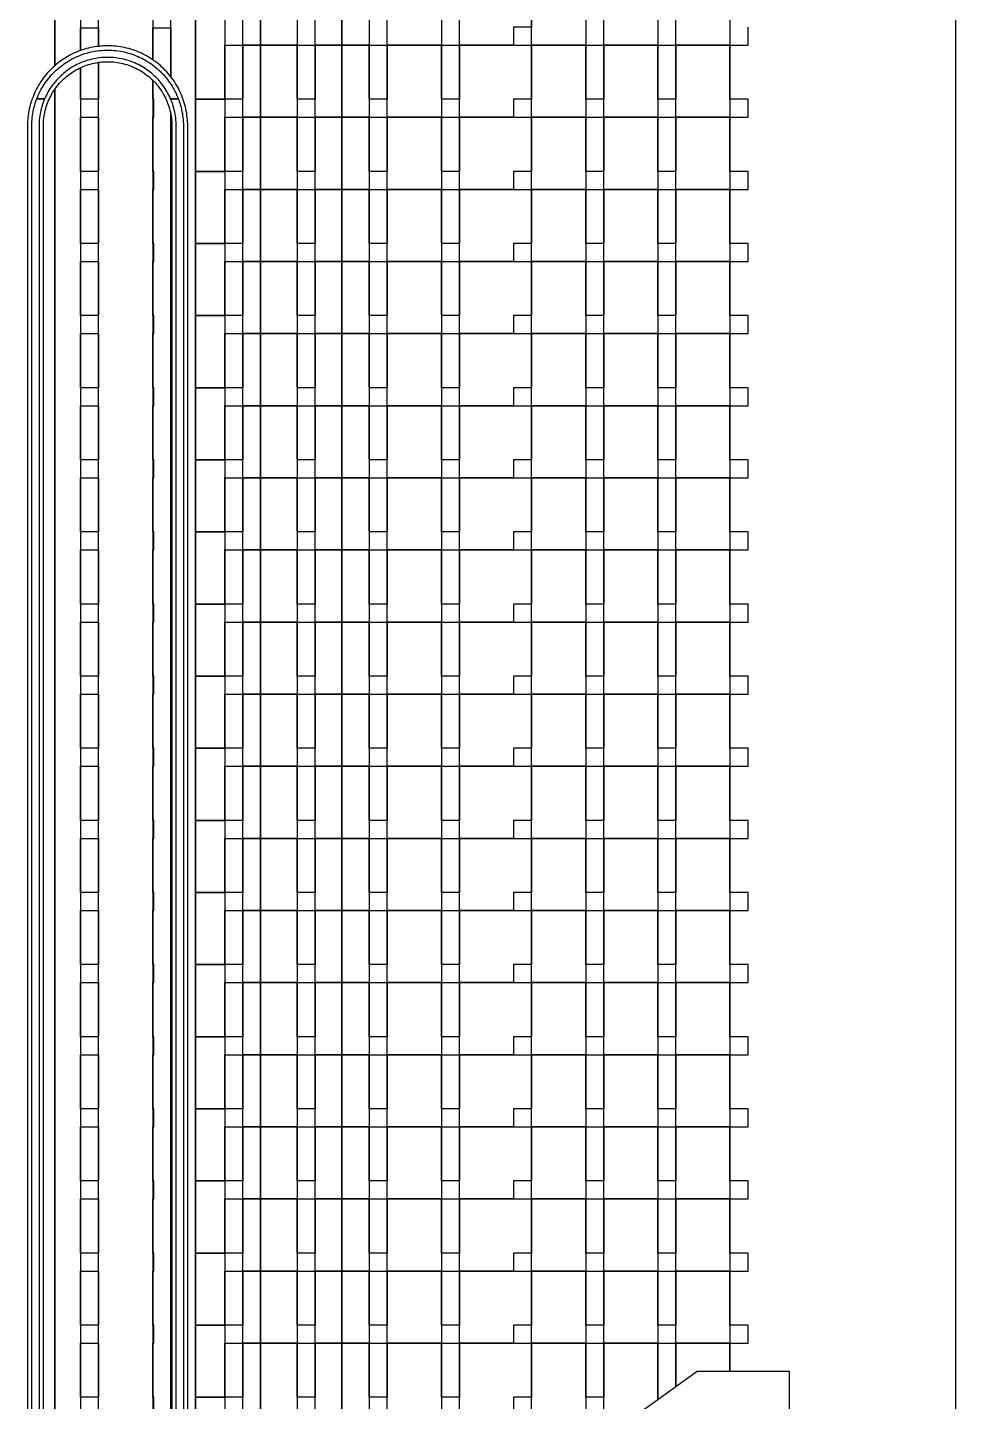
# Model space of a CAD drawing. Extents: x -4500 to 4500, y -3250 to 3250.
# Drawn here: x 3214 to 4500, y 57 to 1962 of the extents above; entities that cross this region are included whole.
import ezdxf

# ---------------------------------------------------------------- set-up
doc = ezdxf.new("R2010")
doc.units = 0
doc.layers.add('L1D100', color=4, linetype='CONTINUOUS')
doc.layers.add('L1D11', color=2, linetype='CONTINUOUS')

# ---------------------------------------------------------------- blocks, each defined once
blk = doc.blocks.new('TOP_main_1_Cheese_100')
at = {"layer": 'L1D100'}
for points in [[(4270, -98), (4270, 98), (4187.5, 98), (4187.5, 137.5), (4212.5, 137.5), (4212.5, 162.5), (4187.5, 162.5), (4187.5, 237.5), (4212.5, 237.5), (4212.5, 262.5), (4187.5, 262.5), (4187.5, 337.5), (4212.5, 337.5), (4212.5, 362.5), (4187.5, 362.5), (4187.5, 437.5), (4212.5, 437.5), (4212.5, 462.5), (4187.5, 462.5), (4187.5, 537.5), (4212.5, 537.5), (4212.5, 562.5), (4187.5, 562.5), (4187.5, 637.5), (4212.5, 637.5), (4212.5, 662.5), (4187.5, 662.5), (4187.5, 737.5), (4212.5, 737.5), (4212.5, 762.5), (4187.5, 762.5), (4187.5, 837.5), (4212.5, 837.5), (4212.5, 862.5), (4187.5, 862.5), (4187.5, 937.5), (4212.5, 937.5), (4212.5, 962.5), (4187.5, 962.5), (4187.5, 1037.5), (4212.5, 1037.5), (4212.5, 1062.5), (4187.5, 1062.5), (4187.5, 1137.5), (4212.5, 1137.5), (4212.5, 1162.5), (4187.5, 1162.5), (4187.5, 1237.5), (4212.5, 1237.5), (4212.5, 1262.5), (4187.5, 1262.5), (4187.5, 1337.5), (4212.5, 1337.5), (4212.5, 1362.5), (4187.5, 1362.5), (4187.5, 1437.5), (4212.5, 1437.5), (4212.5, 1462.5), (4187.5, 1462.5), (4187.5, 1537.5), (4212.5, 1537.5), (4212.5, 1562.5), (4187.5, 1562.5), (4187.5, 1637.5), (4212.5, 1637.5), (4212.5, 1662.5), (4187.5, 1662.5), (4187.5, 1737.5), (4212.5, 1737.5), (4212.5, 1762.5), (4187.5, 1762.5), (4187.5, 1837.5), (4212.5, 1837.5), (4212.5, 1862.5), (4187.5, 1862.5), (4187.5, 1937.5), (4212.5, 1937.5), (4212.5, 1962.5)], [(4500, 3250), (4500, -98)], [(3436, -1777.634), (3436, 1825.634), (3435.961, 1828.589), (3435.843, 1831.541), (3435.646, 1834.49), (3435.371, 1837.432), (3435.018, 1840.365), (3434.587, 1843.289), (3434.078, 1846.199), (3433.492, 1849.095), (3432.829, 1851.975), (3432.09, 1854.836), (3431.274, 1857.676), (3430.384, 1860.493), (3429.69, 1862.5), (3429.418, 1863.286), (3428.379, 1866.052), (3427.266, 1868.79), (3426.081, 1871.497), (3424.825, 1874.171), (3423.497, 1876.811), (3422.1, 1879.414), (3420.634, 1881.98), (3420.582, 1882.066), (3419.1, 1884.506), (3417.5, 1886.989), (3415.833, 1889.43), (3414.103, 1891.825), (3412.5, 1893.924), (3412.5, 2576)], [(3447, 2576.026), (3447, -1820.472)], [(3251.753, 2537.5), (3251.753, 1909.028), (3249.704, 1907.187), (3247.56, 1905.154), (3245.47, 1903.064), (3243.437, 1900.92), (3241.462, 1898.722), (3239.546, 1896.473), (3237.691, 1894.173), (3235.897, 1891.825), (3234.167, 1889.43), (3232.5, 1886.989), (3230.9, 1884.506), (3229.366, 1881.98), (3227.9, 1879.414), (3226.503, 1876.811), (3225.175, 1874.171), (3223.919, 1871.497), (3222.734, 1868.79), (3221.621, 1866.052), (3220.582, 1863.286), (3219.616, 1860.493), (3218.726, 1857.676), (3217.91, 1854.836), (3217.171, 1851.975), (3216.508, 1849.095), (3215.922, 1846.199), (3215.413, 1843.289), (3214.982, 1840.365), (3214.629, 1837.432), (3214.354, 1834.49), (3214.157, 1831.541), (3214.039, 1828.589), (3214, 1825.634), (3214, -26.01)], [(3387.5, 2537.5), (3387.5, 1917.349), (3386.365, 1918.124), (3383.881, 1919.724), (3381.356, 1921.258), (3378.79, 1922.724), (3376.187, 1924.121), (3373.547, 1925.449), (3370.872, 1926.705), (3368.166, 1927.891), (3365.428, 1929.003), (3362.662, 1930.042), (3359.869, 1931.008), (3357.052, 1931.898), (3354.212, 1932.714), (3351.351, 1933.453), (3348.471, 1934.116), (3345.575, 1934.702), (3342.664, 1935.211), (3339.741, 1935.642), (3336.808, 1935.995), (3333.865, 1936.27), (3330.917, 1936.467), (3327.965, 1936.585), (3325.01, 1936.624), (3324.99, 1936.624), (3322.035, 1936.585), (3319.083, 1936.467), (3316.135, 1936.27), (3313.192, 1935.995), (3312.5, 1935.912), (3312.5, 2537.5)], [(3312.5, -1262.5), (3312.5, 1913.734), (3314.263, 1913.975), (3316.937, 1914.259), (3319.617, 1914.462), (3322.302, 1914.584), (3324.99, 1914.624), (3325.01, 1914.624), (3327.698, 1914.584), (3330.383, 1914.462), (3333.063, 1914.259), (3335.737, 1913.975), (3338.4, 1913.611), (3341.051, 1913.166), (3343.687, 1912.642), (3346.307, 1912.038), (3348.907, 1911.356), (3351.485, 1910.595), (3354.039, 1909.756), (3356.566, 1908.841), (3359.065, 1907.85), (3361.533, 1906.784), (3363.967, 1905.644), (3366.366, 1904.431), (3368.727, 1903.146), (3371.048, 1901.79), (3373.327, 1900.365), (3375.562, 1898.871), (3377.751, 1897.311), (3379.892, 1895.686), (3381.983, 1893.996), (3384.021, 1892.244), (3386.006, 1890.431), (3387.5, 1888.982), (3387.5, -1262.5)], [(3389, 37.5), (3389, 62.5), (3387.5, 62.5), (3387.5, 137.5), (3389, 137.5), (3389, 162.5), (3387.5, 162.5), (3387.5, 237.5), (3389, 237.5), (3389, 262.5), (3387.5, 262.5), (3387.5, 337.5), (3389, 337.5), (3389, 362.5), (3387.5, 362.5), (3387.5, 437.5), (3389, 437.5), (3389, 462.5), (3387.5, 462.5), (3387.5, 537.5), (3389, 537.5), (3389, 562.5), (3387.5, 562.5), (3387.5, 637.5), (3389, 637.5), (3389, 662.5), (3387.5, 662.5), (3387.5, 737.5), (3389, 737.5), (3389, 762.5), (3387.5, 762.5), (3387.5, 837.5), (3389, 837.5), (3389, 862.5), (3387.5, 862.5), (3387.5, 937.5), (3389, 937.5), (3389, 962.5), (3387.5, 962.5), (3387.5, 1037.5), (3389, 1037.5), (3389, 1062.5), (3387.5, 1062.5), (3387.5, 1137.5), (3389, 1137.5), (3389, 1162.5), (3387.5, 1162.5), (3387.5, 1237.5), (3389, 1237.5), (3389, 1262.5), (3387.5, 1262.5), (3387.5, 1337.5), (3389, 1337.5), (3389, 1362.5), (3387.5, 1362.5), (3387.5, 1437.5), (3389, 1437.5), (3389, 1462.5), (3387.5, 1462.5), (3387.5, 1537.5), (3389, 1537.5), (3389, 1562.5), (3387.5, 1562.5), (3387.5, 1637.5), (3389, 1637.5), (3389, 1662.5), (3387.5, 1662.5), (3387.5, 1737.5), (3389, 1737.5), (3389, 1762.5), (3387.5, 1762.5), (3387.5, 1837.5), (3389, 1837.5), (3389, 1862.5), (3387.5, 1862.5), (3387.5, 1888.982), (3387.935, 1888.56), (3389.807, 1886.63), (3391.62, 1884.645), (3393.372, 1882.607), (3395.061, 1880.516), (3396.687, 1878.375), (3398.247, 1876.186), (3399.741, 1873.951), (3401.166, 1871.672), (3402.522, 1869.351), (3403.807, 1866.99), (3405.02, 1864.591), (3405.631, 1863.286), (3406.16, 1862.157), (3407.226, 1859.689), (3408.217, 1857.19), (3409.132, 1854.663), (3409.971, 1852.109), (3410.731, 1849.531), (3411.414, 1846.931), (3412.018, 1844.311), (3412.5, 1841.888), (3412.5, -1937.5)], [(3236, -26.01), (3236, 1825.634), (3236.041, 1828.322), (3236.162, 1831.007), (3236.365, 1833.688), (3236.649, 1836.361), (3236.805, 1837.5), (3237.013, 1839.024), (3237.458, 1841.675), (3237.982, 1844.311), (3238.586, 1846.931), (3239.269, 1849.531), (3240.029, 1852.109), (3240.868, 1854.663), (3241.783, 1857.19), (3242.774, 1859.689), (3243.84, 1862.157), (3244.369, 1863.286), (3244.98, 1864.591), (3246.193, 1866.99), (3247.478, 1869.351), (3248.834, 1871.672), (3250.259, 1873.951), (3251.753, 1876.186), (3251.753, -1262.5)], [(3412.5, -2576), (3412.5, 1841.888), (3412.542, 1841.675), (3412.987, 1839.024), (3413.351, 1836.361), (3413.635, 1833.688), (3413.838, 1831.007), (3413.959, 1828.322), (3414, 1825.634), (3414, -1777.634)]]:
    blk.add_lwpolyline(points, dxfattribs=at)
for points in [[(3251.753, 1909.028), (3251.753, 2537.5), (3287.5, 2537.5), (3287.5, 1930.098), (3287.338, 1930.042), (3284.572, 1929.003), (3281.834, 1927.891), (3279.128, 1926.705), (3276.453, 1925.449), (3273.813, 1924.121), (3271.21, 1922.724), (3268.644, 1921.258), (3266.119, 1919.724), (3263.635, 1918.124), (3261.194, 1916.458), (3258.799, 1914.727), (3256.451, 1912.933), (3254.151, 1911.078), (3251.902, 1909.162)], [(3447, 1862.5), (3447, 2062.5), (3487.5, 2062.5), (3487.5, 1862.5)], [(3512.5, 1937.5), (3512.5, 2037.5), (3536.808, 2037.5), (3536.808, 1937.5)], [(3536.808, 1937.5), (3536.808, 2037.5), (3587.5, 2037.5), (3587.5, 1937.5)], [(3612.5, 1937.5), (3612.5, 2037.5), (3649.704, 2037.5), (3649.704, 1937.5)], [(3649.704, 1937.5), (3649.704, 2037.5), (3687.5, 2037.5), (3687.5, 1937.5)], [(3712.5, 1937.5), (3712.5, 2037.5), (3787.5, 2037.5), (3787.5, 1937.5)], [(3812.5, 1937.5), (3812.5, 2037.5), (3912.5, 2037.5), (3912.5, 1962.5), (3887.5, 1962.5), (3887.5, 1937.5)], [(3912.5, 1937.5), (3912.5, 2037.5), (3987.5, 2037.5), (3987.5, 1937.5)], [(4012.5, 1937.5), (4012.5, 2037.5), (4087.5, 2037.5), (4087.5, 1937.5)], [(4112.5, 1937.5), (4112.5, 2037.5), (4187.5, 2037.5), (4187.5, 1937.5)], [(3287.5, 1930.098), (3287.5, 1961.624), (3312.5, 1961.624), (3312.5, 1935.912), (3310.259, 1935.642), (3307.336, 1935.211), (3304.425, 1934.702), (3301.529, 1934.116), (3298.649, 1933.453), (3295.788, 1932.714), (3292.948, 1931.898), (3290.131, 1931.008)], [(3412.5, 1893.924), (3412.309, 1894.173), (3410.454, 1896.473), (3408.538, 1898.722), (3406.563, 1900.92), (3404.53, 1903.064), (3402.44, 1905.154), (3400.296, 1907.187), (3398.098, 1909.162), (3395.849, 1911.078), (3393.549, 1912.933), (3391.201, 1914.727), (3388.806, 1916.458), (3387.5, 1917.349), (3387.5, 1961.624), (3412.5, 1961.624)], [(3487.5, 1862.5), (3487.5, 1937.5), (3512.5, 1937.5), (3512.5, 1862.5)], [(3512.5, 1837.5), (3512.5, 1937.5), (3536.808, 1937.5), (3536.808, 1837.5)], [(3536.808, 1837.5), (3536.808, 1937.5), (3587.5, 1937.5), (3587.5, 1837.5)], [(3587.5, 1862.5), (3587.5, 1937.5), (3612.5, 1937.5), (3612.5, 1862.5)], [(3612.5, 1837.5), (3612.5, 1937.5), (3649.704, 1937.5), (3649.704, 1837.5)], [(3649.704, 1837.5), (3649.704, 1937.5), (3687.5, 1937.5), (3687.5, 1837.5)], [(3687.5, 1862.5), (3687.5, 1937.5), (3712.5, 1937.5), (3712.5, 1862.5)], [(3712.5, 1837.5), (3712.5, 1937.5), (3787.5, 1937.5), (3787.5, 1837.5)], [(3787.5, 1862.5), (3787.5, 1937.5), (3812.5, 1937.5), (3812.5, 1862.5)], [(3812.5, 1837.5), (3812.5, 1937.5), (3912.5, 1937.5), (3912.5, 1862.5), (3887.5, 1862.5), (3887.5, 1837.5)], [(3912.5, 1837.5), (3912.5, 1937.5), (3987.5, 1937.5), (3987.5, 1837.5)], [(3987.5, 1862.5), (3987.5, 1937.5), (4012.5, 1937.5), (4012.5, 1862.5)], [(4012.5, 1837.5), (4012.5, 1937.5), (4087.5, 1937.5), (4087.5, 1837.5)], [(4087.5, 1862.5), (4087.5, 1937.5), (4112.5, 1937.5), (4112.5, 1862.5)], [(4112.5, 1837.5), (4112.5, 1937.5), (4187.5, 1937.5), (4187.5, 1837.5)], [(3251.753, -1262.5), (3251.753, 1876.186), (3253.313, 1878.375), (3254.939, 1880.516), (3256.628, 1882.607), (3258.38, 1884.645), (3260.193, 1886.63), (3262.065, 1888.56), (3263.994, 1890.431), (3265.979, 1892.244), (3268.017, 1893.996), (3270.108, 1895.686), (3272.249, 1897.311), (3274.438, 1898.871), (3276.673, 1900.365), (3278.952, 1901.79), (3281.273, 1903.146), (3283.634, 1904.431), (3286.033, 1905.644), (3287.5, 1906.331), (3287.5, -1262.5)], [(3287.5, 1862.5), (3287.5, 1906.331), (3288.467, 1906.784), (3290.935, 1907.85), (3293.434, 1908.841), (3295.961, 1909.756), (3298.515, 1910.595), (3301.093, 1911.356), (3303.693, 1912.038), (3306.313, 1912.642), (3308.949, 1913.166), (3311.6, 1913.611), (3312.5, 1913.734), (3312.5, 1862.5)], [(3447, 1762.5), (3447, 1862.5), (3487.5, 1862.5), (3487.5, 1762.5)], [(3287.5, 1762.5), (3287.5, 1837.5), (3312.5, 1837.5), (3312.5, 1762.5)], [(3487.5, 1762.5), (3487.5, 1837.5), (3512.5, 1837.5), (3512.5, 1762.5)], [(3512.5, 1737.5), (3512.5, 1837.5), (3536.808, 1837.5), (3536.808, 1737.5)], [(3536.808, 1737.5), (3536.808, 1837.5), (3587.5, 1837.5), (3587.5, 1737.5)], [(3587.5, 1762.5), (3587.5, 1837.5), (3612.5, 1837.5), (3612.5, 1762.5)], [(3612.5, 1737.5), (3612.5, 1837.5), (3649.704, 1837.5), (3649.704, 1737.5)], [(3649.704, 1737.5), (3649.704, 1837.5), (3687.5, 1837.5), (3687.5, 1737.5)], [(3687.5, 1762.5), (3687.5, 1837.5), (3712.5, 1837.5), (3712.5, 1762.5)], [(3712.5, 1737.5), (3712.5, 1837.5), (3787.5, 1837.5), (3787.5, 1737.5)], [(3787.5, 1762.5), (3787.5, 1837.5), (3812.5, 1837.5), (3812.5, 1762.5)], [(3812.5, 1737.5), (3812.5, 1837.5), (3912.5, 1837.5), (3912.5, 1762.5), (3887.5, 1762.5), (3887.5, 1737.5)], [(3912.5, 1737.5), (3912.5, 1837.5), (3987.5, 1837.5), (3987.5, 1737.5)], [(3987.5, 1762.5), (3987.5, 1837.5), (4012.5, 1837.5), (4012.5, 1762.5)], [(4012.5, 1737.5), (4012.5, 1837.5), (4087.5, 1837.5), (4087.5, 1737.5)], [(4087.5, 1762.5), (4087.5, 1837.5), (4112.5, 1837.5), (4112.5, 1762.5)], [(4112.5, 1737.5), (4112.5, 1837.5), (4187.5, 1837.5), (4187.5, 1737.5)], [(3447, 1662.5), (3447, 1762.5), (3487.5, 1762.5), (3487.5, 1662.5)], [(3287.5, 1662.5), (3287.5, 1737.5), (3312.5, 1737.5), (3312.5, 1662.5)], [(3487.5, 1662.5), (3487.5, 1737.5), (3512.5, 1737.5), (3512.5, 1662.5)], [(3512.5, 1637.5), (3512.5, 1737.5), (3536.808, 1737.5), (3536.808, 1637.5)], [(3536.808, 1637.5), (3536.808, 1737.5), (3587.5, 1737.5), (3587.5, 1637.5)], [(3587.5, 1662.5), (3587.5, 1737.5), (3612.5, 1737.5), (3612.5, 1662.5)], [(3612.5, 1637.5), (3612.5, 1737.5), (3649.704, 1737.5), (3649.704, 1637.5)], [(3649.704, 1637.5), (3649.704, 1737.5), (3687.5, 1737.5), (3687.5, 1637.5)], [(3687.5, 1662.5), (3687.5, 1737.5), (3712.5, 1737.5), (3712.5, 1662.5)], [(3712.5, 1637.5), (3712.5, 1737.5), (3787.5, 1737.5), (3787.5, 1637.5)], [(3787.5, 1662.5), (3787.5, 1737.5), (3812.5, 1737.5), (3812.5, 1662.5)], [(3812.5, 1637.5), (3812.5, 1737.5), (3912.5, 1737.5), (3912.5, 1662.5), (3887.5, 1662.5), (3887.5, 1637.5)], [(3912.5, 1637.5), (3912.5, 1737.5), (3987.5, 1737.5), (3987.5, 1637.5)], [(3987.5, 1662.5), (3987.5, 1737.5), (4012.5, 1737.5), (4012.5, 1662.5)], [(4012.5, 1637.5), (4012.5, 1737.5), (4087.5, 1737.5), (4087.5, 1637.5)], [(4087.5, 1662.5), (4087.5, 1737.5), (4112.5, 1737.5), (4112.5, 1662.5)], [(4112.5, 1637.5), (4112.5, 1737.5), (4187.5, 1737.5), (4187.5, 1637.5)], [(3447, 1562.5), (3447, 1662.5), (3487.5, 1662.5), (3487.5, 1562.5)], [(3287.5, 1562.5), (3287.5, 1637.5), (3312.5, 1637.5), (3312.5, 1562.5)], [(3487.5, 1562.5), (3487.5, 1637.5), (3512.5, 1637.5), (3512.5, 1562.5)], [(3512.5, 1537.5), (3512.5, 1637.5), (3536.808, 1637.5), (3536.808, 1537.5)], [(3536.808, 1537.5), (3536.808, 1637.5), (3587.5, 1637.5), (3587.5, 1537.5)], [(3587.5, 1562.5), (3587.5, 1637.5), (3612.5, 1637.5), (3612.5, 1562.5)], [(3612.5, 1537.5), (3612.5, 1637.5), (3649.704, 1637.5), (3649.704, 1537.5)], [(3649.704, 1537.5), (3649.704, 1637.5), (3687.5, 1637.5), (3687.5, 1537.5)], [(3687.5, 1562.5), (3687.5, 1637.5), (3712.5, 1637.5), (3712.5, 1562.5)], [(3712.5, 1537.5), (3712.5, 1637.5), (3787.5, 1637.5), (3787.5, 1537.5)], [(3787.5, 1562.5), (3787.5, 1637.5), (3812.5, 1637.5), (3812.5, 1562.5)], [(3812.5, 1537.5), (3812.5, 1637.5), (3912.5, 1637.5), (3912.5, 1562.5), (3887.5, 1562.5), (3887.5, 1537.5)], [(3912.5, 1537.5), (3912.5, 1637.5), (3987.5, 1637.5), (3987.5, 1537.5)], [(3987.5, 1562.5), (3987.5, 1637.5), (4012.5, 1637.5), (4012.5, 1562.5)], [(4012.5, 1537.5), (4012.5, 1637.5), (4087.5, 1637.5), (4087.5, 1537.5)], [(4087.5, 1562.5), (4087.5, 1637.5), (4112.5, 1637.5), (4112.5, 1562.5)], [(4112.5, 1537.5), (4112.5, 1637.5), (4187.5, 1637.5), (4187.5, 1537.5)], [(3447, 1462.5), (3447, 1562.5), (3487.5, 1562.5), (3487.5, 1462.5)], [(3287.5, 1462.5), (3287.5, 1537.5), (3312.5, 1537.5), (3312.5, 1462.5)], [(3487.5, 1462.5), (3487.5, 1537.5), (3512.5, 1537.5), (3512.5, 1462.5)], [(3512.5, 1437.5), (3512.5, 1537.5), (3536.808, 1537.5), (3536.808, 1437.5)], [(3536.808, 1437.5), (3536.808, 1537.5), (3587.5, 1537.5), (3587.5, 1437.5)], [(3587.5, 1462.5), (3587.5, 1537.5), (3612.5, 1537.5), (3612.5, 1462.5)], [(3612.5, 1437.5), (3612.5, 1537.5), (3649.704, 1537.5), (3649.704, 1437.5)], [(3649.704, 1437.5), (3649.704, 1537.5), (3687.5, 1537.5), (3687.5, 1437.5)], [(3687.5, 1462.5), (3687.5, 1537.5), (3712.5, 1537.5), (3712.5, 1462.5)], [(3712.5, 1437.5), (3712.5, 1537.5), (3787.5, 1537.5), (3787.5, 1437.5)], [(3787.5, 1462.5), (3787.5, 1537.5), (3812.5, 1537.5), (3812.5, 1462.5)], [(3812.5, 1437.5), (3812.5, 1537.5), (3912.5, 1537.5), (3912.5, 1462.5), (3887.5, 1462.5), (3887.5, 1437.5)], [(3912.5, 1437.5), (3912.5, 1537.5), (3987.5, 1537.5), (3987.5, 1437.5)], [(3987.5, 1462.5), (3987.5, 1537.5), (4012.5, 1537.5), (4012.5, 1462.5)], [(4012.5, 1437.5), (4012.5, 1537.5), (4087.5, 1537.5), (4087.5, 1437.5)], [(4087.5, 1462.5), (4087.5, 1537.5), (4112.5, 1537.5), (4112.5, 1462.5)], [(4112.5, 1437.5), (4112.5, 1537.5), (4187.5, 1537.5), (4187.5, 1437.5)], [(3447, 1362.5), (3447, 1462.5), (3487.5, 1462.5), (3487.5, 1362.5)], [(3287.5, 1362.5), (3287.5, 1437.5), (3312.5, 1437.5), (3312.5, 1362.5)], [(3487.5, 1362.5), (3487.5, 1437.5), (3512.5, 1437.5), (3512.5, 1362.5)], [(3512.5, 1337.5), (3512.5, 1437.5), (3536.808, 1437.5), (3536.808, 1337.5)], [(3536.808, 1337.5), (3536.808, 1437.5), (3587.5, 1437.5), (3587.5, 1337.5)], [(3587.5, 1362.5), (3587.5, 1437.5), (3612.5, 1437.5), (3612.5, 1362.5)], [(3612.5, 1337.5), (3612.5, 1437.5), (3649.704, 1437.5), (3649.704, 1337.5)], [(3649.704, 1337.5), (3649.704, 1437.5), (3687.5, 1437.5), (3687.5, 1337.5)], [(3687.5, 1362.5), (3687.5, 1437.5), (3712.5, 1437.5), (3712.5, 1362.5)], [(3712.5, 1337.5), (3712.5, 1437.5), (3787.5, 1437.5), (3787.5, 1337.5)], [(3787.5, 1362.5), (3787.5, 1437.5), (3812.5, 1437.5), (3812.5, 1362.5)], [(3812.5, 1337.5), (3812.5, 1437.5), (3912.5, 1437.5), (3912.5, 1362.5), (3887.5, 1362.5), (3887.5, 1337.5)], [(3912.5, 1337.5), (3912.5, 1437.5), (3987.5, 1437.5), (3987.5, 1337.5)], [(3987.5, 1362.5), (3987.5, 1437.5), (4012.5, 1437.5), (4012.5, 1362.5)], [(4012.5, 1337.5), (4012.5, 1437.5), (4087.5, 1437.5), (4087.5, 1337.5)], [(4087.5, 1362.5), (4087.5, 1437.5), (4112.5, 1437.5), (4112.5, 1362.5)], [(4112.5, 1337.5), (4112.5, 1437.5), (4187.5, 1437.5), (4187.5, 1337.5)], [(3447, 1262.5), (3447, 1362.5), (3487.5, 1362.5), (3487.5, 1262.5)], [(3287.5, 1262.5), (3287.5, 1337.5), (3312.5, 1337.5), (3312.5, 1262.5)], [(3487.5, 1262.5), (3487.5, 1337.5), (3512.5, 1337.5), (3512.5, 1262.5)], [(3512.5, 1237.5), (3512.5, 1337.5), (3536.808, 1337.5), (3536.808, 1237.5)], [(3536.808, 1237.5), (3536.808, 1337.5), (3587.5, 1337.5), (3587.5, 1237.5)], [(3587.5, 1262.5), (3587.5, 1337.5), (3612.5, 1337.5), (3612.5, 1262.5)], [(3612.5, 1237.5), (3612.5, 1337.5), (3649.704, 1337.5), (3649.704, 1237.5)], [(3649.704, 1237.5), (3649.704, 1337.5), (3687.5, 1337.5), (3687.5, 1237.5)], [(3687.5, 1262.5), (3687.5, 1337.5), (3712.5, 1337.5), (3712.5, 1262.5)], [(3712.5, 1237.5), (3712.5, 1337.5), (3787.5, 1337.5), (3787.5, 1237.5)], [(3787.5, 1262.5), (3787.5, 1337.5), (3812.5, 1337.5), (3812.5, 1262.5)], [(3812.5, 1237.5), (3812.5, 1337.5), (3912.5, 1337.5), (3912.5, 1262.5), (3887.5, 1262.5), (3887.5, 1237.5)], [(3912.5, 1237.5), (3912.5, 1337.5), (3987.5, 1337.5), (3987.5, 1237.5)], [(3987.5, 1262.5), (3987.5, 1337.5), (4012.5, 1337.5), (4012.5, 1262.5)], [(4012.5, 1237.5), (4012.5, 1337.5), (4087.5, 1337.5), (4087.5, 1237.5)], [(4087.5, 1262.5), (4087.5, 1337.5), (4112.5, 1337.5), (4112.5, 1262.5)], [(4112.5, 1237.5), (4112.5, 1337.5), (4187.5, 1337.5), (4187.5, 1237.5)], [(3447, 1162.5), (3447, 1262.5), (3487.5, 1262.5), (3487.5, 1162.5)], [(3287.5, 1162.5), (3287.5, 1237.5), (3312.5, 1237.5), (3312.5, 1162.5)], [(3487.5, 1162.5), (3487.5, 1237.5), (3512.5, 1237.5), (3512.5, 1162.5)], [(3512.5, 1137.5), (3512.5, 1237.5), (3536.808, 1237.5), (3536.808, 1137.5)], [(3536.808, 1137.5), (3536.808, 1237.5), (3587.5, 1237.5), (3587.5, 1137.5)], [(3587.5, 1162.5), (3587.5, 1237.5), (3612.5, 1237.5), (3612.5, 1162.5)], [(3612.5, 1137.5), (3612.5, 1237.5), (3649.704, 1237.5), (3649.704, 1137.5)], [(3649.704, 1137.5), (3649.704, 1237.5), (3687.5, 1237.5), (3687.5, 1137.5)], [(3687.5, 1162.5), (3687.5, 1237.5), (3712.5, 1237.5), (3712.5, 1162.5)], [(3712.5, 1137.5), (3712.5, 1237.5), (3787.5, 1237.5), (3787.5, 1137.5)], [(3787.5, 1162.5), (3787.5, 1237.5), (3812.5, 1237.5), (3812.5, 1162.5)], [(3812.5, 1137.5), (3812.5, 1237.5), (3912.5, 1237.5), (3912.5, 1162.5), (3887.5, 1162.5), (3887.5, 1137.5)], [(3912.5, 1137.5), (3912.5, 1237.5), (3987.5, 1237.5), (3987.5, 1137.5)], [(3987.5, 1162.5), (3987.5, 1237.5), (4012.5, 1237.5), (4012.5, 1162.5)], [(4012.5, 1137.5), (4012.5, 1237.5), (4087.5, 1237.5), (4087.5, 1137.5)], [(4087.5, 1162.5), (4087.5, 1237.5), (4112.5, 1237.5), (4112.5, 1162.5)], [(4112.5, 1137.5), (4112.5, 1237.5), (4187.5, 1237.5), (4187.5, 1137.5)], [(3447, 1062.5), (3447, 1162.5), (3487.5, 1162.5), (3487.5, 1062.5)], [(3287.5, 1062.5), (3287.5, 1137.5), (3312.5, 1137.5), (3312.5, 1062.5)], [(3487.5, 1062.5), (3487.5, 1137.5), (3512.5, 1137.5), (3512.5, 1062.5)], [(3512.5, 1037.5), (3512.5, 1137.5), (3536.808, 1137.5), (3536.808, 1037.5)], [(3536.808, 1037.5), (3536.808, 1137.5), (3587.5, 1137.5), (3587.5, 1037.5)], [(3587.5, 1062.5), (3587.5, 1137.5), (3612.5, 1137.5), (3612.5, 1062.5)], [(3612.5, 1037.5), (3612.5, 1137.5), (3649.704, 1137.5), (3649.704, 1037.5)], [(3649.704, 1037.5), (3649.704, 1137.5), (3687.5, 1137.5), (3687.5, 1037.5)], [(3687.5, 1062.5), (3687.5, 1137.5), (3712.5, 1137.5), (3712.5, 1062.5)], [(3712.5, 1037.5), (3712.5, 1137.5), (3787.5, 1137.5), (3787.5, 1037.5)], [(3787.5, 1062.5), (3787.5, 1137.5), (3812.5, 1137.5), (3812.5, 1062.5)], [(3812.5, 1037.5), (3812.5, 1137.5), (3912.5, 1137.5), (3912.5, 1062.5), (3887.5, 1062.5), (3887.5, 1037.5)], [(3912.5, 1037.5), (3912.5, 1137.5), (3987.5, 1137.5), (3987.5, 1037.5)], [(3987.5, 1062.5), (3987.5, 1137.5), (4012.5, 1137.5), (4012.5, 1062.5)], [(4012.5, 1037.5), (4012.5, 1137.5), (4087.5, 1137.5), (4087.5, 1037.5)], [(4087.5, 1062.5), (4087.5, 1137.5), (4112.5, 1137.5), (4112.5, 1062.5)], [(4112.5, 1037.5), (4112.5, 1137.5), (4187.5, 1137.5), (4187.5, 1037.5)], [(3447, 962.5), (3447, 1062.5), (3487.5, 1062.5), (3487.5, 962.5)], [(3287.5, 962.5), (3287.5, 1037.5), (3312.5, 1037.5), (3312.5, 962.5)], [(3487.5, 962.5), (3487.5, 1037.5), (3512.5, 1037.5), (3512.5, 962.5)], [(3512.5, 937.5), (3512.5, 1037.5), (3536.808, 1037.5), (3536.808, 937.5)], [(3536.808, 937.5), (3536.808, 1037.5), (3587.5, 1037.5), (3587.5, 937.5)], [(3587.5, 962.5), (3587.5, 1037.5), (3612.5, 1037.5), (3612.5, 962.5)], [(3612.5, 937.5), (3612.5, 1037.5), (3649.704, 1037.5), (3649.704, 937.5)], [(3649.704, 937.5), (3649.704, 1037.5), (3687.5, 1037.5), (3687.5, 937.5)], [(3687.5, 962.5), (3687.5, 1037.5), (3712.5, 1037.5), (3712.5, 962.5)], [(3712.5, 937.5), (3712.5, 1037.5), (3787.5, 1037.5), (3787.5, 937.5)], [(3787.5, 962.5), (3787.5, 1037.5), (3812.5, 1037.5), (3812.5, 962.5)], [(3812.5, 937.5), (3812.5, 1037.5), (3912.5, 1037.5), (3912.5, 962.5), (3887.5, 962.5), (3887.5, 937.5)], [(3912.5, 937.5), (3912.5, 1037.5), (3987.5, 1037.5), (3987.5, 937.5)], [(3987.5, 962.5), (3987.5, 1037.5), (4012.5, 1037.5), (4012.5, 962.5)], [(4012.5, 937.5), (4012.5, 1037.5), (4087.5, 1037.5), (4087.5, 937.5)], [(4087.5, 962.5), (4087.5, 1037.5), (4112.5, 1037.5), (4112.5, 962.5)], [(4112.5, 937.5), (4112.5, 1037.5), (4187.5, 1037.5), (4187.5, 937.5)], [(3447, 862.5), (3447, 962.5), (3487.5, 962.5), (3487.5, 862.5)], [(3287.5, 862.5), (3287.5, 937.5), (3312.5, 937.5), (3312.5, 862.5)], [(3487.5, 862.5), (3487.5, 937.5), (3512.5, 937.5), (3512.5, 862.5)], [(3512.5, 837.5), (3512.5, 937.5), (3536.808, 937.5), (3536.808, 837.5)], [(3536.808, 837.5), (3536.808, 937.5), (3587.5, 937.5), (3587.5, 837.5)], [(3587.5, 862.5), (3587.5, 937.5), (3612.5, 937.5), (3612.5, 862.5)], [(3612.5, 837.5), (3612.5, 937.5), (3649.704, 937.5), (3649.704, 837.5)], [(3649.704, 837.5), (3649.704, 937.5), (3687.5, 937.5), (3687.5, 837.5)], [(3687.5, 862.5), (3687.5, 937.5), (3712.5, 937.5), (3712.5, 862.5)], [(3712.5, 837.5), (3712.5, 937.5), (3787.5, 937.5), (3787.5, 837.5)], [(3787.5, 862.5), (3787.5, 937.5), (3812.5, 937.5), (3812.5, 862.5)], [(3812.5, 837.5), (3812.5, 937.5), (3912.5, 937.5), (3912.5, 862.5), (3887.5, 862.5), (3887.5, 837.5)], [(3912.5, 837.5), (3912.5, 937.5), (3987.5, 937.5), (3987.5, 837.5)], [(3987.5, 862.5), (3987.5, 937.5), (4012.5, 937.5), (4012.5, 862.5)], [(4012.5, 837.5), (4012.5, 937.5), (4087.5, 937.5), (4087.5, 837.5)], [(4087.5, 862.5), (4087.5, 937.5), (4112.5, 937.5), (4112.5, 862.5)], [(4112.5, 837.5), (4112.5, 937.5), (4187.5, 937.5), (4187.5, 837.5)], [(3447, 762.5), (3447, 862.5), (3487.5, 862.5), (3487.5, 762.5)], [(3287.5, 762.5), (3287.5, 837.5), (3312.5, 837.5), (3312.5, 762.5)], [(3487.5, 762.5), (3487.5, 837.5), (3512.5, 837.5), (3512.5, 762.5)], [(3512.5, 737.5), (3512.5, 837.5), (3536.808, 837.5), (3536.808, 737.5)], [(3536.808, 737.5), (3536.808, 837.5), (3587.5, 837.5), (3587.5, 737.5)], [(3587.5, 762.5), (3587.5, 837.5), (3612.5, 837.5), (3612.5, 762.5)], [(3612.5, 737.5), (3612.5, 837.5), (3649.704, 837.5), (3649.704, 737.5)], [(3649.704, 737.5), (3649.704, 837.5), (3687.5, 837.5), (3687.5, 737.5)], [(3687.5, 762.5), (3687.5, 837.5), (3712.5, 837.5), (3712.5, 762.5)], [(3712.5, 737.5), (3712.5, 837.5), (3787.5, 837.5), (3787.5, 737.5)], [(3787.5, 762.5), (3787.5, 837.5), (3812.5, 837.5), (3812.5, 762.5)], [(3812.5, 737.5), (3812.5, 837.5), (3912.5, 837.5), (3912.5, 762.5), (3887.5, 762.5), (3887.5, 737.5)], [(3912.5, 737.5), (3912.5, 837.5), (3987.5, 837.5), (3987.5, 737.5)], [(3987.5, 762.5), (3987.5, 837.5), (4012.5, 837.5), (4012.5, 762.5)], [(4012.5, 737.5), (4012.5, 837.5), (4087.5, 837.5), (4087.5, 737.5)], [(4087.5, 762.5), (4087.5, 837.5), (4112.5, 837.5), (4112.5, 762.5)], [(4112.5, 737.5), (4112.5, 837.5), (4187.5, 837.5), (4187.5, 737.5)], [(3447, 662.5), (3447, 762.5), (3487.5, 762.5), (3487.5, 662.5)], [(3287.5, 662.5), (3287.5, 737.5), (3312.5, 737.5), (3312.5, 662.5)], [(3487.5, 662.5), (3487.5, 737.5), (3512.5, 737.5), (3512.5, 662.5)], [(3512.5, 637.5), (3512.5, 737.5), (3536.808, 737.5), (3536.808, 637.5)], [(3536.808, 637.5), (3536.808, 737.5), (3587.5, 737.5), (3587.5, 637.5)], [(3587.5, 662.5), (3587.5, 737.5), (3612.5, 737.5), (3612.5, 662.5)], [(3612.5, 637.5), (3612.5, 737.5), (3649.704, 737.5), (3649.704, 637.5)], [(3649.704, 637.5), (3649.704, 737.5), (3687.5, 737.5), (3687.5, 637.5)], [(3687.5, 662.5), (3687.5, 737.5), (3712.5, 737.5), (3712.5, 662.5)], [(3712.5, 637.5), (3712.5, 737.5), (3787.5, 737.5), (3787.5, 637.5)], [(3787.5, 662.5), (3787.5, 737.5), (3812.5, 737.5), (3812.5, 662.5)], [(3812.5, 637.5), (3812.5, 737.5), (3912.5, 737.5), (3912.5, 662.5), (3887.5, 662.5), (3887.5, 637.5)], [(3912.5, 637.5), (3912.5, 737.5), (3987.5, 737.5), (3987.5, 637.5)], [(3987.5, 662.5), (3987.5, 737.5), (4012.5, 737.5), (4012.5, 662.5)], [(4012.5, 637.5), (4012.5, 737.5), (4087.5, 737.5), (4087.5, 637.5)], [(4087.5, 662.5), (4087.5, 737.5), (4112.5, 737.5), (4112.5, 662.5)], [(4112.5, 637.5), (4112.5, 737.5), (4187.5, 737.5), (4187.5, 637.5)], [(3447, 562.5), (3447, 662.5), (3487.5, 662.5), (3487.5, 562.5)], [(3287.5, 562.5), (3287.5, 637.5), (3312.5, 637.5), (3312.5, 562.5)], [(3487.5, 562.5), (3487.5, 637.5), (3512.5, 637.5), (3512.5, 562.5)], [(3512.5, 537.5), (3512.5, 637.5), (3536.808, 637.5), (3536.808, 537.5)], [(3536.808, 537.5), (3536.808, 637.5), (3587.5, 637.5), (3587.5, 537.5)], [(3587.5, 562.5), (3587.5, 637.5), (3612.5, 637.5), (3612.5, 562.5)], [(3612.5, 537.5), (3612.5, 637.5), (3649.704, 637.5), (3649.704, 537.5)], [(3649.704, 537.5), (3649.704, 637.5), (3687.5, 637.5), (3687.5, 537.5)], [(3687.5, 562.5), (3687.5, 637.5), (3712.5, 637.5), (3712.5, 562.5)], [(3712.5, 537.5), (3712.5, 637.5), (3787.5, 637.5), (3787.5, 537.5)], [(3787.5, 562.5), (3787.5, 637.5), (3812.5, 637.5), (3812.5, 562.5)], [(3812.5, 537.5), (3812.5, 637.5), (3912.5, 637.5), (3912.5, 562.5), (3887.5, 562.5), (3887.5, 537.5)], [(3912.5, 537.5), (3912.5, 637.5), (3987.5, 637.5), (3987.5, 537.5)], [(3987.5, 562.5), (3987.5, 637.5), (4012.5, 637.5), (4012.5, 562.5)], [(4012.5, 537.5), (4012.5, 637.5), (4087.5, 637.5), (4087.5, 537.5)], [(4087.5, 562.5), (4087.5, 637.5), (4112.5, 637.5), (4112.5, 562.5)], [(4112.5, 537.5), (4112.5, 637.5), (4187.5, 637.5), (4187.5, 537.5)], [(3447, 462.5), (3447, 562.5), (3487.5, 562.5), (3487.5, 462.5)], [(3287.5, 462.5), (3287.5, 537.5), (3312.5, 537.5), (3312.5, 462.5)], [(3487.5, 462.5), (3487.5, 537.5), (3512.5, 537.5), (3512.5, 462.5)], [(3512.5, 437.5), (3512.5, 537.5), (3536.808, 537.5), (3536.808, 437.5)], [(3536.808, 437.5), (3536.808, 537.5), (3587.5, 537.5), (3587.5, 437.5)], [(3587.5, 462.5), (3587.5, 537.5), (3612.5, 537.5), (3612.5, 462.5)], [(3612.5, 437.5), (3612.5, 537.5), (3649.704, 537.5), (3649.704, 437.5)], [(3649.704, 437.5), (3649.704, 537.5), (3687.5, 537.5), (3687.5, 437.5)], [(3687.5, 462.5), (3687.5, 537.5), (3712.5, 537.5), (3712.5, 462.5)], [(3712.5, 437.5), (3712.5, 537.5), (3787.5, 537.5), (3787.5, 437.5)], [(3787.5, 462.5), (3787.5, 537.5), (3812.5, 537.5), (3812.5, 462.5)], [(3812.5, 437.5), (3812.5, 537.5), (3912.5, 537.5), (3912.5, 462.5), (3887.5, 462.5), (3887.5, 437.5)], [(3912.5, 437.5), (3912.5, 537.5), (3987.5, 537.5), (3987.5, 437.5)], [(3987.5, 462.5), (3987.5, 537.5), (4012.5, 537.5), (4012.5, 462.5)], [(4012.5, 437.5), (4012.5, 537.5), (4087.5, 537.5), (4087.5, 437.5)], [(4087.5, 462.5), (4087.5, 537.5), (4112.5, 537.5), (4112.5, 462.5)], [(4112.5, 437.5), (4112.5, 537.5), (4187.5, 537.5), (4187.5, 437.5)], [(3447, 362.5), (3447, 462.5), (3487.5, 462.5), (3487.5, 362.5)], [(3287.5, 362.5), (3287.5, 437.5), (3312.5, 437.5), (3312.5, 362.5)], [(3487.5, 362.5), (3487.5, 437.5), (3512.5, 437.5), (3512.5, 362.5)], [(3512.5, 337.5), (3512.5, 437.5), (3536.808, 437.5), (3536.808, 337.5)], [(3536.808, 337.5), (3536.808, 437.5), (3587.5, 437.5), (3587.5, 337.5)], [(3587.5, 362.5), (3587.5, 437.5), (3612.5, 437.5), (3612.5, 362.5)], [(3612.5, 337.5), (3612.5, 437.5), (3649.704, 437.5), (3649.704, 337.5)], [(3649.704, 337.5), (3649.704, 437.5), (3687.5, 437.5), (3687.5, 337.5)], [(3687.5, 362.5), (3687.5, 437.5), (3712.5, 437.5), (3712.5, 362.5)], [(3712.5, 337.5), (3712.5, 437.5), (3787.5, 437.5), (3787.5, 337.5)], [(3787.5, 362.5), (3787.5, 437.5), (3812.5, 437.5), (3812.5, 362.5)], [(3812.5, 337.5), (3812.5, 437.5), (3912.5, 437.5), (3912.5, 362.5), (3887.5, 362.5), (3887.5, 337.5)], [(3912.5, 337.5), (3912.5, 437.5), (3987.5, 437.5), (3987.5, 337.5)], [(3987.5, 362.5), (3987.5, 437.5), (4012.5, 437.5), (4012.5, 362.5)], [(4012.5, 337.5), (4012.5, 437.5), (4087.5, 437.5), (4087.5, 337.5)], [(4087.5, 362.5), (4087.5, 437.5), (4112.5, 437.5), (4112.5, 362.5)], [(4112.5, 337.5), (4112.5, 437.5), (4187.5, 437.5), (4187.5, 337.5)], [(3447, 262.5), (3447, 362.5), (3487.5, 362.5), (3487.5, 262.5)], [(3287.5, 262.5), (3287.5, 337.5), (3312.5, 337.5), (3312.5, 262.5)], [(3487.5, 262.5), (3487.5, 337.5), (3512.5, 337.5), (3512.5, 262.5)], [(3512.5, 237.5), (3512.5, 337.5), (3536.808, 337.5), (3536.808, 237.5)], [(3536.808, 237.5), (3536.808, 337.5), (3587.5, 337.5), (3587.5, 237.5)], [(3587.5, 262.5), (3587.5, 337.5), (3612.5, 337.5), (3612.5, 262.5)], [(3612.5, 237.5), (3612.5, 337.5), (3649.704, 337.5), (3649.704, 237.5)], [(3649.704, 237.5), (3649.704, 337.5), (3687.5, 337.5), (3687.5, 237.5)], [(3687.5, 262.5), (3687.5, 337.5), (3712.5, 337.5), (3712.5, 262.5)], [(3712.5, 237.5), (3712.5, 337.5), (3787.5, 337.5), (3787.5, 237.5)], [(3787.5, 262.5), (3787.5, 337.5), (3812.5, 337.5), (3812.5, 262.5)], [(3812.5, 237.5), (3812.5, 337.5), (3912.5, 337.5), (3912.5, 262.5), (3887.5, 262.5), (3887.5, 237.5)], [(3912.5, 237.5), (3912.5, 337.5), (3987.5, 337.5), (3987.5, 237.5)], [(3987.5, 262.5), (3987.5, 337.5), (4012.5, 337.5), (4012.5, 262.5)], [(4012.5, 237.5), (4012.5, 337.5), (4087.5, 337.5), (4087.5, 237.5)], [(4087.5, 262.5), (4087.5, 337.5), (4112.5, 337.5), (4112.5, 262.5)], [(4112.5, 237.5), (4112.5, 337.5), (4187.5, 337.5), (4187.5, 237.5)], [(3447, 162.5), (3447, 262.5), (3487.5, 262.5), (3487.5, 162.5)], [(3287.5, 162.5), (3287.5, 237.5), (3312.5, 237.5), (3312.5, 162.5)], [(3487.5, 162.5), (3487.5, 237.5), (3512.5, 237.5), (3512.5, 162.5)], [(3512.5, 137.5), (3512.5, 237.5), (3536.808, 237.5), (3536.808, 137.5)], [(3536.808, 137.5), (3536.808, 237.5), (3587.5, 237.5), (3587.5, 137.5)], [(3587.5, 162.5), (3587.5, 237.5), (3612.5, 237.5), (3612.5, 162.5)], [(3612.5, 137.5), (3612.5, 237.5), (3649.704, 237.5), (3649.704, 137.5)], [(3649.704, 137.5), (3649.704, 237.5), (3687.5, 237.5), (3687.5, 137.5)], [(3687.5, 162.5), (3687.5, 237.5), (3712.5, 237.5), (3712.5, 162.5)], [(3712.5, 137.5), (3712.5, 237.5), (3787.5, 237.5), (3787.5, 137.5)], [(3787.5, 162.5), (3787.5, 237.5), (3812.5, 237.5), (3812.5, 162.5)], [(3812.5, 137.5), (3812.5, 237.5), (3912.5, 237.5), (3912.5, 162.5), (3887.5, 162.5), (3887.5, 137.5)], [(3912.5, 137.5), (3912.5, 237.5), (3987.5, 237.5), (3987.5, 137.5)], [(3987.5, 162.5), (3987.5, 237.5), (4012.5, 237.5), (4012.5, 162.5)], [(4012.5, 137.5), (4012.5, 237.5), (4087.5, 237.5), (4087.5, 137.5)], [(4087.5, 162.5), (4087.5, 237.5), (4112.5, 237.5), (4112.5, 162.5)], [(4112.5, 137.5), (4112.5, 237.5), (4187.5, 237.5), (4187.5, 137.5)], [(3447, 62.5), (3447, 162.5), (3487.5, 162.5), (3487.5, 62.5)], [(3287.5, 62.5), (3287.5, 137.5), (3312.5, 137.5), (3312.5, 62.5)], [(3487.5, 62.5), (3487.5, 137.5), (3512.5, 137.5), (3512.5, 62.5)], [(3512.5, 37.5), (3512.5, 137.5), (3536.808, 137.5), (3536.808, 37.5)], [(3536.808, 37.5), (3536.808, 137.5), (3587.5, 137.5), (3587.5, 37.5)], [(3587.5, 62.5), (3587.5, 137.5), (3612.5, 137.5), (3612.5, 62.5)], [(3612.5, 37.5), (3612.5, 137.5), (3649.704, 137.5), (3649.704, 37.5)], [(3649.704, 37.5), (3649.704, 137.5), (3687.5, 137.5), (3687.5, 37.5)], [(3687.5, 62.5), (3687.5, 137.5), (3712.5, 137.5), (3712.5, 62.5)], [(3712.5, 37.5), (3712.5, 137.5), (3787.5, 137.5), (3787.5, 37.5)], [(3787.5, 62.5), (3787.5, 137.5), (3812.5, 137.5), (3812.5, 62.5)], [(3812.5, 37.5), (3812.5, 137.5), (3912.5, 137.5), (3912.5, 62.5), (3887.5, 62.5), (3887.5, 37.5)], [(3912.5, 37.5), (3912.5, 137.5), (3987.5, 137.5), (3987.5, 37.5)], [(3987.5, 62.5), (3987.5, 137.5), (4012.5, 137.5), (4012.5, 62.5)], [(4012.5, 11), (4012.5, 137.5), (4087.5, 137.5), (4087.5, 59.135), (4020, 11)], [(4087.5, 59.135), (4087.5, 137.5), (4112.5, 137.5), (4112.5, 76.963)], [(4112.5, 76.963), (4112.5, 137.5), (4187.5, 137.5), (4187.5, 98), (4142, 98)], [(3447, -37.5), (3447, 62.5), (3487.5, 62.5), (3487.5, -37.5)]]:
    blk.add_lwpolyline(points, close=True, dxfattribs=at)
blk = doc.blocks.new('TOP_main_1')
at = {"layer": 'L1D11'}
blk.add_lwpolyline([(3226.982, 1863.258), (3227.717, 1865.143), (3228.843, 1867.808), (3230.042, 1870.441), (3231.312, 1873.041), (3232.654, 1875.604), (3234.066, 1878.129), (3235.547, 1880.615), (3237.096, 1883.058), (3238.712, 1885.458), (3240.393, 1887.813), (3242.138, 1890.12), (3243.946, 1892.379), (3245.816, 1894.587), (3247.746, 1896.742), (3249.735, 1898.843), (3251.781, 1900.889), (3253.882, 1902.878), (3256.038, 1904.808), (3258.245, 1906.678), (3260.504, 1908.486), (3262.811, 1910.231), (3265.166, 1911.913), (3267.566, 1913.528), (3270.01, 1915.077), (3272.495, 1916.558), (3275.02, 1917.97), (3277.584, 1919.312), (3280.183, 1920.583), (3282.816, 1921.781), (3285.481, 1922.907), (3288.177, 1923.958), (3290.9, 1924.935), (3293.649, 1925.837), (3296.422, 1926.663), (3299.216, 1927.411), (3302.031, 1928.083), (3304.862, 1928.677), (3307.709, 1929.192), (3310.569, 1929.629), (3313.44, 1929.987), (3316.32, 1930.266), (3319.206, 1930.465), (3322.097, 1930.584), (3324.99, 1930.624), (3325.01, 1930.624), (3327.903, 1930.584), (3330.794, 1930.465), (3333.68, 1930.266), (3336.56, 1929.987), (3339.431, 1929.629), (3342.291, 1929.192), (3345.138, 1928.677), (3347.969, 1928.083), (3350.784, 1927.411), (3353.578, 1926.663), (3356.351, 1925.837), (3359.1, 1924.935), (3361.823, 1923.958), (3364.519, 1922.907), (3367.184, 1921.781), (3369.817, 1920.583), (3372.416, 1919.312), (3374.98, 1917.97), (3377.505, 1916.558), (3379.99, 1915.077), (3382.434, 1913.528), (3384.834, 1911.913), (3387.189, 1910.231), (3389.496, 1908.486), (3391.755, 1906.678), (3393.962, 1904.808), (3396.118, 1902.878), (3398.219, 1900.889), (3400.265, 1898.843), (3402.254, 1896.742), (3404.184, 1894.587), (3406.054, 1892.379), (3407.862, 1890.12), (3409.607, 1887.813), (3411.288, 1885.458), (3412.904, 1883.058), (3414.453, 1880.615), (3415.934, 1878.129), (3417.346, 1875.604), (3418.688, 1873.041), (3419.958, 1870.441), (3421.157, 1867.808), (3422.283, 1865.143), (3423.018, 1863.258), (3412.231, 1863.258), (3411.1, 1865.779), (3409.896, 1868.266), (3408.62, 1870.716), (3407.274, 1873.129), (3405.858, 1875.502), (3404.373, 1877.832), (3402.821, 1880.118), (3401.204, 1882.358), (3399.522, 1884.55), (3397.777, 1886.693), (3395.97, 1888.783), (3394.103, 1890.82), (3392.178, 1892.802), (3390.196, 1894.727), (3388.159, 1896.594), (3386.068, 1898.401), (3383.926, 1900.146), (3381.734, 1901.828), (3379.494, 1903.445), (3377.208, 1904.997), (3374.878, 1906.482), (3372.505, 1907.898), (3370.092, 1909.244), (3367.641, 1910.52), (3365.155, 1911.724), (3362.634, 1912.855), (3360.081, 1913.913), (3357.498, 1914.896), (3354.889, 1915.803), (3352.253, 1916.634), (3349.595, 1917.387), (3346.916, 1918.064), (3344.219, 1918.662), (3341.505, 1919.181), (3338.777, 1919.621), (3336.038, 1919.982), (3333.289, 1920.263), (3330.533, 1920.463), (3327.773, 1920.584), (3325.01, 1920.624), (3324.99, 1920.624), (3322.227, 1920.584), (3319.467, 1920.463), (3316.711, 1920.263), (3313.962, 1919.982), (3311.223, 1919.621), (3308.495, 1919.181), (3305.781, 1918.662), (3303.084, 1918.064), (3300.405, 1917.387), (3297.747, 1916.634), (3295.111, 1915.803), (3292.502, 1914.896), (3289.919, 1913.913), (3287.366, 1912.855), (3284.845, 1911.724), (3282.359, 1910.52), (3279.908, 1909.244), (3277.495, 1907.898), (3275.122, 1906.482), (3272.792, 1904.997), (3270.506, 1903.445), (3268.266, 1901.828), (3266.074, 1900.146), (3263.932, 1898.401), (3261.841, 1896.594), (3259.804, 1894.727), (3257.822, 1892.802), (3255.897, 1890.82), (3254.03, 1888.783), (3252.223, 1886.693), (3250.478, 1884.55), (3248.796, 1882.358), (3247.179, 1880.118), (3245.627, 1877.832), (3244.142, 1875.502), (3242.726, 1873.129), (3241.38, 1870.716), (3240.104, 1868.266), (3238.9, 1865.779), (3237.769, 1863.258)], close=True, dxfattribs=at)
for points in [[(3220, -26.01), (3220, 1825.634), (3220.04, 1828.527), (3220.159, 1831.418), (3220.359, 1834.304), (3220.637, 1837.184), (3220.995, 1840.055), (3221.432, 1842.915), (3221.947, 1845.762), (3222.541, 1848.593), (3223.213, 1851.408), (3223.961, 1854.202), (3224.787, 1856.975), (3225.689, 1859.724), (3226.666, 1862.448), (3226.982, 1863.258), (3237.769, 1863.258), (3236.711, 1860.705), (3235.729, 1858.123), (3234.821, 1855.513), (3233.991, 1852.878), (3233.237, 1850.219), (3232.56, 1847.54), (3231.962, 1844.843), (3231.443, 1842.129), (3231.003, 1839.401), (3230.642, 1836.662), (3230.361, 1833.913), (3230.161, 1831.157), (3230.04, 1828.397), (3230, 1825.634), (3230, -26.01)], [(3420, -62.823), (3420, 1825.634), (3419.96, 1828.397), (3419.839, 1831.157), (3419.639, 1833.913), (3419.358, 1836.662), (3418.997, 1839.401), (3418.557, 1842.129), (3418.038, 1844.843), (3417.44, 1847.54), (3416.763, 1850.219), (3416.009, 1852.878), (3415.179, 1855.513), (3414.271, 1858.123), (3413.289, 1860.705), (3412.231, 1863.258), (3423.018, 1863.258), (3423.334, 1862.448), (3424.311, 1859.724), (3425.213, 1856.975), (3426.039, 1854.202), (3426.787, 1851.408), (3427.459, 1848.593), (3428.053, 1845.762), (3428.568, 1842.915), (3429.005, 1840.055), (3429.363, 1837.184), (3429.641, 1834.304), (3429.841, 1831.418), (3429.96, 1828.527), (3430, 1825.634), (3430, -62.823)]]:
    blk.add_lwpolyline(points, dxfattribs=at)
blk.add_blockref('TOP_main_1_Cheese_100', (0, 0))
blk = doc.blocks.new('TOP_main')
blk.add_blockref('TOP_main_1', (0, 0))

msp = doc.modelspace()

# ---------------------------------------------------------------- block references
msp.add_blockref('TOP_main', (0, 0))

doc.saveas('drawing.dxf')
